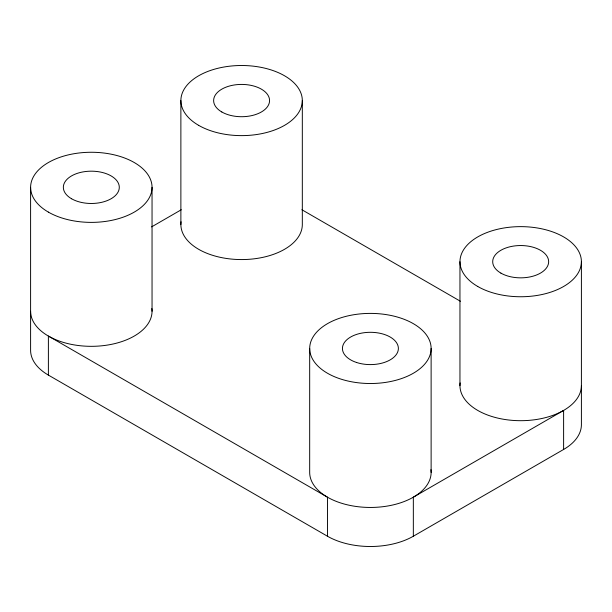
<?xml version="1.0" encoding="UTF-8"?>
<svg xmlns="http://www.w3.org/2000/svg" width="612" height="612" viewBox="0 0 612 612"><rect width="100%" height="100%" fill="white"/><g stroke="black" fill="none" stroke-linecap="round" stroke-linejoin="round"><path stroke-width="0.92" d="M151.592 226.891L181.32 209.732M30.6 187.326L30.6 350.309A60.718 35.06 0 0 0 48.386 375.095L327.466 536.227A60.718 35.06 0 0 0 413.337 536.227L563.614 449.46A60.718 35.06 0 0 0 581.4 424.674L581.4 261.691M301.869 209.732L460.408 301.257M563.614 449.46L563.614 410.423L413.337 497.189L413.337 536.227M459.956 261.691L459.956 385.637M431.123 348.45A60.718 35.06 0 0 1 340.043 378.813A60.718 35.06 0 0 1 340.043 318.095A60.718 35.06 0 0 1 431.123 348.45L431.123 472.395M327.466 536.227L327.466 497.189L48.386 336.057L48.386 375.095M309.68 348.45L309.68 472.395A60.718 35.06 0 0 0 372.777 507.424A60.718 35.06 0 0 0 430.94 469.656M302.32 100.567L302.32 224.512A60.718 35.06 0 0 1 239.223 259.542A60.718 35.06 0 0 1 181.06 221.766M180.877 100.567L180.877 224.512M152.044 187.326L152.044 311.271M151.852 308.532A60.718 35.06 0 0 1 93.697 346.3A60.718 35.06 0 0 1 30.6 311.271M581.4 385.637A60.718 35.06 0 0 1 518.303 420.666A60.718 35.06 0 0 1 460.148 382.898M48.386 212.112A60.718 35.06 0 0 0 149.971 196.398A60.718 35.06 0 0 0 75.605 153.459A60.718 35.06 0 0 0 48.386 212.112M71.543 198.747A27.968 16.149 0 0 0 118.338 191.502A27.968 16.149 0 0 0 84.081 171.727A27.968 16.149 0 0 0 71.543 198.747M198.663 125.353A60.718 35.06 0 0 0 300.247 109.64A60.718 35.06 0 0 0 225.882 66.7A60.718 35.06 0 0 0 198.663 125.353M221.819 111.981A27.968 16.149 0 0 0 268.614 104.744A27.968 16.149 0 0 0 234.358 84.969A27.968 16.149 0 0 0 221.819 111.981M500.899 273.113A27.968 16.149 0 0 0 547.694 265.868A27.968 16.149 0 0 0 513.437 246.093A27.968 16.149 0 0 0 500.899 273.113M477.743 286.477A60.718 35.06 0 0 0 579.334 270.764A60.718 35.06 0 0 0 504.961 227.832A60.718 35.06 0 0 0 477.743 286.477M356.421 362.434A27.968 16.149 0 0 0 398.374 348.45A27.968 16.149 0 0 0 356.421 334.466A27.968 16.149 0 0 0 356.421 362.434"/></g></svg>
